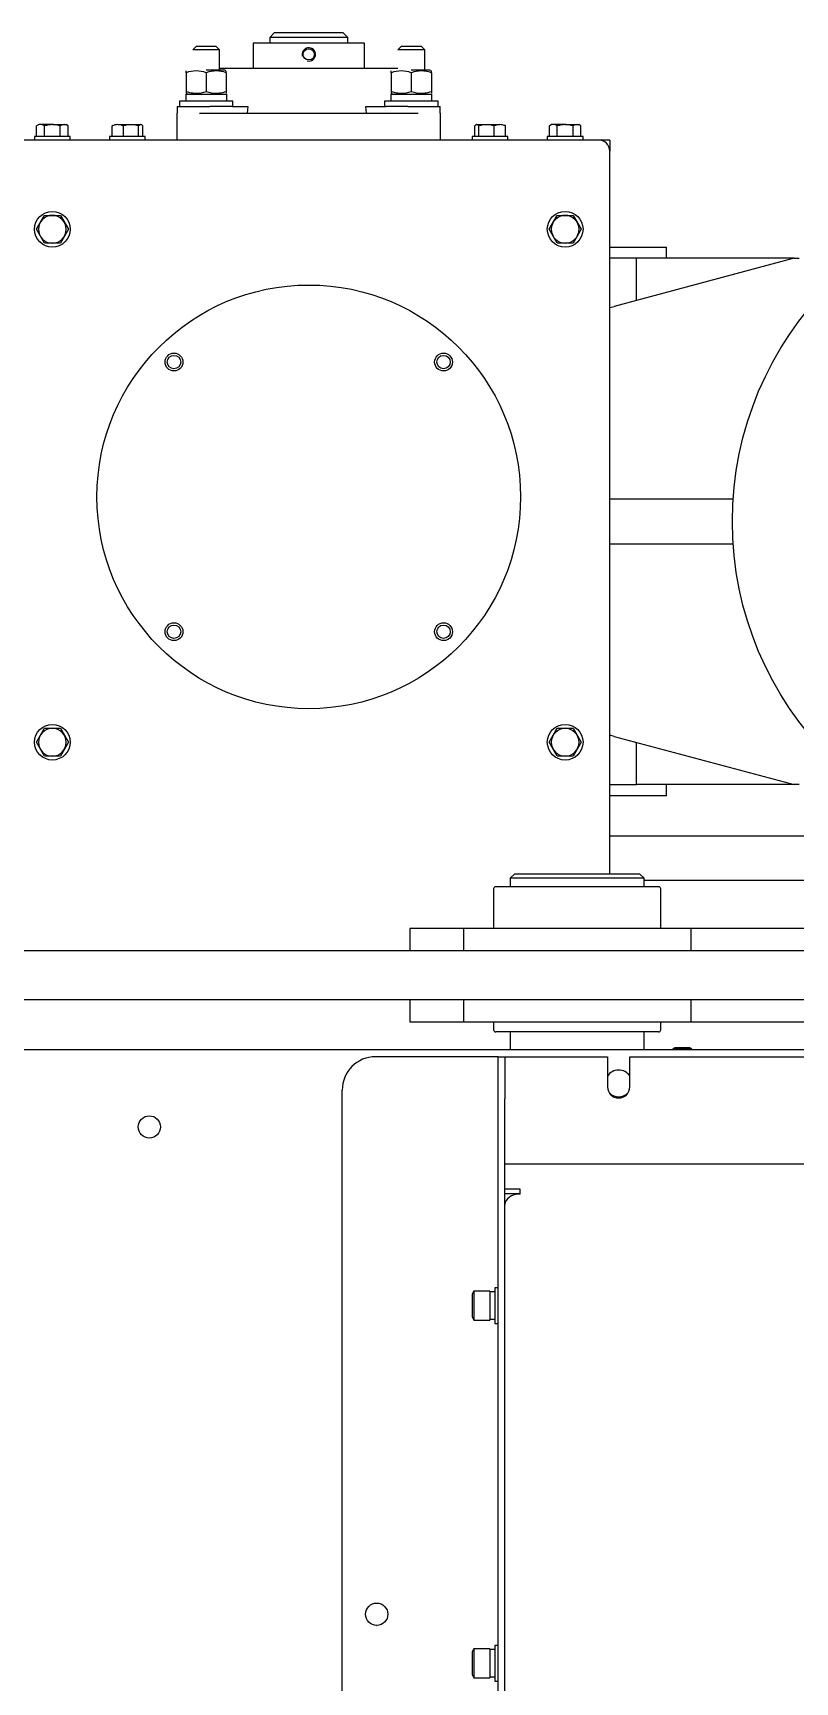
# Model space of a CAD drawing. Extents: x -681219 to -550379, y -242630 to -158199.
# Drawn here: x -584304 to -583962, y -222598 to -221859 of the extents above; entities that cross this region are included whole.
import ezdxf

# ---------------------------------------------------------------- set-up
doc = ezdxf.new("R2010")
doc.units = 0
doc.header["$LTSCALE"] = 1000
doc.linetypes.add('C2', pattern=[17, 14, -1, 1, -1])
for name, color, linetype in [('12020400244', 7, 'CONTINUOUS'), ('AAD0802002', 7, 'CONTINUOUS'), ('AAD0803002', 7, 'CONTINUOUS'), ('AAO0501001', 7, 'CONTINUOUS'), ('AAO0802002', 7, 'CONTINUOUS'), ('BAC1204501', 7, 'CONTINUOUS'), ('DAE09050701', 7, 'CONTINUOUS'), ('DAE09051202', 7, 'CONTINUOUS'), ('FAA00601', 7, 'CONTINUOUS'), ('FAA01201', 7, 'CONTINUOUS'), ('GAB00802', 7, 'CONTINUOUS'), ('GAB01201', 7, 'CONTINUOUS'), ('GAE00802', 7, 'CONTINUOUS'), ('GAE01201', 7, 'CONTINUOUS'), ('GZDH011001581', 7, 'CONTINUOUS'), ('GZDH011001611', 7, 'CONTINUOUS'), ('GZDH011002071', 7, 'CONTINUOUS'), ('GZDH011002122', 7, 'CONTINUOUS'), ('GZDH011027981', 7, 'CONTINUOUS'), ('GZDH011028001', 7, 'CONTINUOUS'), ('GZDH011035041', 7, 'CONTINUOUS'), ('SDZB011070132', 7, 'CONTINUOUS'), ('SDZB011079322', 7, 'CONTINUOUS'), ('中心线', 4, 'C2')]:
    doc.layers.add(name, color=color, linetype=linetype)

# ---------------------------------------------------------------- blocks, each defined once
blk = doc.blocks.new('fushitu')
at = {"layer": '12020400244', "color": 7, "linetype": 'Continuous'}
for p, q in [((-5082, 1662), (-5056.5, 1662)), ((-5076, 1657), (-5082, 1657)), ((-4999.3, 1657), (-5080, 1635.38)), ((-5070, 1657), (-5076, 1657)), ((-5052, 1657), (-5070, 1657)), ((-5070, 1638.06), (-5070, 1657)), ((-5056.5, 1657), (-5056.5, 1662)), ((-4999.3, 1657), (-5052, 1657)), ((-4999.3, 1657), (-4997, 1657)), ((-5082, 1634.84), (-5080, 1635.38)), ((-5080, 1549), (-5082, 1549)), ((-5026.67, 1549), (-5080, 1549)), ((-5082, 1529), (-5080, 1529)), ((-5080, 1529), (-5026.67, 1529)), ((-5080, 1442.62), (-5082, 1443.16)), ((-5080, 1442.62), (-4999.3, 1421)), ((-5070, 1421), (-5070, 1439.94)), ((-5082, 1421), (-5076, 1421)), ((-5076, 1421), (-5070, 1421)), ((-5052, 1421), (-5070, 1421)), ((-5056.5, 1416), (-5056.5, 1421)), ((-4999.3, 1421), (-5052, 1421)), ((-4997, 1421), (-4999.3, 1421)), ((-5056.5, 1416), (-5082, 1416)), ((-5082, 1398), (-4928.18, 1398)), ((-4855.79, 1378), (-5066.61, 1378))]:
    blk.add_line(p, q, dxfattribs=at)
blk.add_circle((-4877, 1539), 150, dxfattribs=at)
at = {"layer": 'AAD0802002', "color": 7, "linetype": 'Continuous'}
for p, q in [((-5339.19, 1670), (-5335.59, 1676.23)), ((-5335.59, 1676.23), (-5332, 1676.23)), ((-5332, 1676.23), (-5328.4, 1676.23)), ((-5328.4, 1676.23), (-5324.81, 1670)), ((-5109.19, 1670), (-5105.59, 1676.23)), ((-5105.59, 1676.23), (-5102, 1676.23)), ((-5102, 1676.23), (-5098.4, 1676.23)), ((-5098.4, 1676.23), (-5094.81, 1670)), ((-5335.59, 1663.77), (-5339.19, 1670)), ((-5332, 1663.77), (-5335.59, 1663.77)), ((-5328.4, 1663.77), (-5332, 1663.77)), ((-5324.81, 1670), (-5328.4, 1663.77)), ((-5105.59, 1663.77), (-5109.19, 1670)), ((-5102, 1663.77), (-5105.59, 1663.77)), ((-5098.4, 1663.77), (-5102, 1663.77)), ((-5094.81, 1670), (-5098.4, 1663.77)), ((-5339.19, 1440), (-5335.59, 1446.23)), ((-5335.59, 1446.23), (-5332, 1446.23)), ((-5332, 1446.23), (-5328.4, 1446.23)), ((-5328.4, 1446.23), (-5324.81, 1440)), ((-5109.19, 1440), (-5105.59, 1446.23)), ((-5105.59, 1446.23), (-5102, 1446.23)), ((-5102, 1446.23), (-5098.4, 1446.23)), ((-5098.4, 1446.23), (-5094.81, 1440)), ((-5335.59, 1433.77), (-5339.19, 1440)), ((-5324.81, 1440), (-5328.4, 1433.77)), ((-5105.59, 1433.77), (-5109.19, 1440)), ((-5094.81, 1440), (-5098.4, 1433.77)), ((-5332, 1433.77), (-5335.59, 1433.77)), ((-5328.4, 1433.77), (-5332, 1433.77)), ((-5102, 1433.77), (-5105.59, 1433.77)), ((-5098.4, 1433.77), (-5102, 1433.77))]:
    blk.add_line(p, q, dxfattribs=at)
for centre, start, end in [((-5332, 1670), 90, 270), ((-5332, 1670), 270, 90), ((-5102, 1670), 90, 270), ((-5102, 1670), 270, 90), ((-5332, 1440), 90, 270), ((-5332, 1440), 270, 90), ((-5102, 1440), 90, 270), ((-5102, 1440), 270, 90)]:
    blk.add_arc(centre, 6.23, start, end, dxfattribs=at)
at = {"layer": 'AAD0803002', "color": 7, "linetype": 'Continuous'}
for p, q in [((-5338.15, 1716.9), (-5339.1, 1716.35)), ((-5339.1, 1711.6), (-5339.1, 1716.35)), ((-5332, 1716.9), (-5338.15, 1716.9)), ((-5335.55, 1711.6), (-5335.55, 1716.35)), ((-5332, 1716.9), (-5325.85, 1716.9)), ((-5328.45, 1711.6), (-5328.45, 1716.35)), ((-5324.9, 1716.35), (-5325.85, 1716.9)), ((-5324.9, 1711.6), (-5324.9, 1716.35)), ((-5305.18, 1711.6), (-5305.18, 1716.35)), ((-5302.66, 1716.9), (-5292.17, 1716.9)), ((-5300.15, 1711.6), (-5300.15, 1716.35)), ((-5293.3, 1711.6), (-5293.3, 1716.35)), ((-5291.46, 1711.6), (-5291.46, 1716.35)), ((-5142.54, 1711.6), (-5142.54, 1716.35)), ((-5141.83, 1716.9), (-5131.34, 1716.9)), ((-5140.7, 1711.6), (-5140.7, 1716.35)), ((-5133.85, 1711.6), (-5133.85, 1716.35)), ((-5128.82, 1711.6), (-5128.82, 1716.35)), ((-5108.15, 1716.9), (-5109.1, 1716.35)), ((-5109.1, 1711.6), (-5109.1, 1716.35)), ((-5102, 1716.9), (-5108.15, 1716.9)), ((-5105.55, 1711.6), (-5105.55, 1716.35)), ((-5102, 1716.9), (-5095.85, 1716.9)), ((-5098.45, 1711.6), (-5098.45, 1716.35)), ((-5094.9, 1716.35), (-5095.85, 1716.9)), ((-5094.9, 1711.6), (-5094.9, 1716.35))]:
    blk.add_line(p, q, dxfattribs=at)
for centre, radius, start, end in [((-5337.32, 1713.73), 3.17, 55.93921, 124.0637), ((-5326.68, 1713.73), 3.17, 55.93602, 124.06107), ((-5302.54, 1710.32), 6.58, 91.08698, 113.59575), ((-5302.79, 1710.31), 6.59, 66.41386, 88.90342), ((-5296.73, 1705.85), 11.04, 71.91159, 108.0869), ((-5137.27, 1705.85), 11.04, 71.91319, 108.08831), ((-5131.21, 1710.31), 6.59, 91.09658, 113.58614), ((-5131.46, 1710.32), 6.58, 66.40425, 88.91302), ((-5107.32, 1713.73), 3.17, 55.93921, 124.0637), ((-5096.68, 1713.73), 3.17, 55.93602, 124.06107)]:
    blk.add_arc(centre, radius, start, end, dxfattribs=at)
for points, knots in [([(-5332, 1716.9), (-5332.6, 1716.9), (-5333.2, 1716.85), (-5334.38, 1716.66), (-5334.97, 1716.52), (-5335.55, 1716.35)], [0, 0, 0, 0, 0.5, 0.5, 1, 1, 1, 1]), ([(-5328.45, 1716.35), (-5329.02, 1716.52), (-5329.61, 1716.65), (-5330.79, 1716.85), (-5331.4, 1716.9), (-5332, 1716.9)], [0, 0, 0, 0, 0.5, 0.5, 1, 1, 1, 1]), ([(-5291.46, 1716.35), (-5291.76, 1716.69), (-5292.06, 1716.9), (-5292.45, 1716.9), (-5292.53, 1716.89), (-5292.69, 1716.84), (-5292.77, 1716.8), (-5293, 1716.66), (-5293.15, 1716.52), (-5293.3, 1716.35)], [0, 0, 0, 0, 0.5, 0.5, 0.625, 0.625, 0.75, 0.75, 1, 1, 1, 1]), ([(-5140.7, 1716.35), (-5141, 1716.69), (-5141.31, 1716.9), (-5141.7, 1716.9), (-5141.78, 1716.89), (-5141.93, 1716.84), (-5142.01, 1716.8), (-5142.24, 1716.66), (-5142.39, 1716.52), (-5142.54, 1716.35)], [0, 0, 0, 0, 0.5, 0.5, 0.625, 0.625, 0.75, 0.75, 1, 1, 1, 1]), ([(-5129.31, 1716.77), (-5129.3, 1716.77), (-5129.29, 1716.76), (-5129.13, 1716.66), (-5128.97, 1716.52), (-5128.82, 1716.35)], [0.7317444, 0.7317444, 0.7317444, 0.7317444, 0.75, 0.75, 1, 1, 1, 1]), ([(-5102, 1716.9), (-5102.6, 1716.9), (-5103.2, 1716.85), (-5104.38, 1716.66), (-5104.97, 1716.52), (-5105.55, 1716.35)], [0, 0, 0, 0, 0.5, 0.5, 1, 1, 1, 1]), ([(-5098.45, 1716.35), (-5099.02, 1716.52), (-5099.61, 1716.65), (-5100.79, 1716.85), (-5101.4, 1716.9), (-5102, 1716.9)], [0, 0, 0, 0, 0.5, 0.5, 1, 1, 1, 1])]:
    blk.add_open_spline(points, degree=3, knots=knots, dxfattribs=at)
blk.add_open_spline([(-5305.18, 1716.35), (-5305.01, 1716.53), (-5304.85, 1716.67), (-5304.69, 1716.77)], degree=3, dxfattribs=at)
at = {"layer": 'AAO0501001', "color": 7, "linetype": 'Continuous'}
for p, q in [((-5052.88, 1303), (-5053.75, 1302.5)), ((-5045.25, 1302.5), (-5053.75, 1302.5)), ((-5053.75, 1302.5), (-5053.75, 1302)), ((-5046.12, 1303), (-5052.88, 1303)), ((-5045.25, 1302.5), (-5046.12, 1303)), ((-5045.25, 1302), (-5045.25, 1302.5))]:
    blk.add_line(p, q, dxfattribs=at)
at = {"layer": 'AAO0802002', "color": 7, "linetype": 'Continuous'}
for p, q in [((-5142.92, 1193.91), (-5143.72, 1192.53)), ((-5143.72, 1192.53), (-5143.72, 1182.3)), ((-5142.92, 1193.91), (-5142.92, 1180.91)), ((-5135.72, 1193.91), (-5142.92, 1193.91)), ((-5135.72, 1193.91), (-5135.72, 1180.91)), ((-5143.72, 1182.3), (-5142.92, 1180.91)), ((-5142.92, 1180.91), (-5135.72, 1180.91)), ((-5142.92, 1033.53), (-5143.72, 1032.14)), ((-5143.72, 1032.14), (-5143.72, 1021.91)), ((-5142.92, 1033.53), (-5142.92, 1020.53)), ((-5135.72, 1033.53), (-5142.92, 1033.53)), ((-5135.72, 1033.53), (-5135.72, 1020.53)), ((-5143.72, 1021.91), (-5142.92, 1020.53)), ((-5142.92, 1020.53), (-5135.72, 1020.53))]:
    blk.add_line(p, q, dxfattribs=at)
at = {"layer": 'BAC1204501', "color": 7, "linetype": 'Continuous'}
for p, q in [((-5267.5, 1752), (-5269, 1750.5)), ((-5257, 1750.5), (-5269, 1750.5)), ((-5258.5, 1752), (-5267.5, 1752)), ((-5257, 1750.5), (-5258.5, 1752)), ((-5257, 1741.4), (-5257, 1750.5)), ((-5175.5, 1752), (-5177, 1750.5)), ((-5165, 1750.5), (-5177, 1750.5)), ((-5166.5, 1752), (-5175.5, 1752)), ((-5165, 1750.5), (-5166.5, 1752)), ((-5165, 1741.4), (-5165, 1750.5))]:
    blk.add_line(p, q, dxfattribs=at)
at = {"layer": 'DAE09050701', "color": 7, "linetype": 'Continuous'}
for p, q in [((-5192, 1753.4), (-5242, 1753.4)), ((-5242, 1753.4), (-5242, 1742)), ((-5192, 1742), (-5192, 1753.4)), ((-5177, 1742), (-5257, 1742)), ((-5276, 1725), (-5261.44, 1725)), ((-5276, 1725), (-5276, 1722)), ((-5251.24, 1725), (-5244.35, 1725)), ((-5244.35, 1725), (-5244.57, 1722)), ((-5191.14, 1722), (-5191.38, 1725)), ((-5191.38, 1725), (-5182.25, 1725)), ((-5172.56, 1725), (-5158, 1725)), ((-5158, 1722), (-5158, 1725)), ((-5276, 1710), (-5276, 1722)), ((-5266, 1722), (-5168, 1722)), ((-5158, 1722), (-5158, 1710))]:
    blk.add_line(p, q, dxfattribs=at)
blk.add_circle((-5217, 1748.4), 2.5, dxfattribs=at)
blk.add_arc((-5217, 1748.4), 3, 255, 195, dxfattribs=at)
at = {"layer": 'DAE09051202', "color": 7, "linetype": 'Continuous'}
for p, q in [((-5134.1, 1374.2), (-5134.1, 1356.5)), ((-5060.12, 1375.2), (-5133.1, 1375.2)), ((-5059.12, 1356.5), (-5059.12, 1374.2)), ((-5147.61, 1356.5), (-5171.61, 1356.5)), ((-5171.61, 1356.5), (-5171.61, 1346.5)), ((-5045.61, 1356.5), (-5147.61, 1356.5)), ((-5147.61, 1356.5), (-5147.61, 1346.5)), ((-4977.61, 1356.5), (-5045.61, 1356.5)), ((-5045.61, 1356.5), (-5045.61, 1346.5)), ((-5171.61, 1324.5), (-5171.61, 1314.5)), ((-5147.61, 1324.5), (-5147.61, 1314.5)), ((-5045.61, 1324.5), (-5045.61, 1314.5)), ((-5147.61, 1314.5), (-5171.61, 1314.5)), ((-5045.61, 1314.5), (-5147.61, 1314.5)), ((-5134.1, 1314.5), (-5134.1, 1311.1)), ((-5060.12, 1310.1), (-5133.1, 1310.1)), ((-5059.12, 1311.1), (-5059.12, 1314.5)), ((-4977.61, 1314.5), (-5045.61, 1314.5))]:
    blk.add_line(p, q, dxfattribs=at)
for centre, start, end in [((-5133.1, 1374.2), 90, 180), ((-5060.12, 1374.2), 0, 90), ((-5133.1, 1311.1), 180, 270), ((-5060.12, 1311.1), 270, 0)]:
    blk.add_arc(centre, 1, start, end, dxfattribs=at)
at = {"layer": 'FAA00601', "color": 7, "linetype": 'Continuous'}
for centre in [(-5277.46, 1610.46), (-5156.54, 1610.46), (-5277.46, 1489.54), (-5156.54, 1489.54)]:
    blk.add_circle(centre, 3, dxfattribs=at)
at = {"layer": 'FAA01201', "color": 7, "linetype": 'Continuous'}
for p, q in [((-5272, 1740.19), (-5272, 1741)), ((-5272, 1740.19), (-5272, 1731.81)), ((-5254.7, 1741.4), (-5263, 1741.4)), ((-5263, 1740.19), (-5263, 1731.81)), ((-5254, 1741), (-5254.7, 1741.4)), ((-5254, 1740.19), (-5254, 1740.93)), ((-5254, 1740.19), (-5254, 1731.81)), ((-5180, 1740.19), (-5180, 1741)), ((-5180, 1740.19), (-5180, 1731.81)), ((-5162.7, 1741.4), (-5171, 1741.4)), ((-5171, 1740.19), (-5171, 1731.81)), ((-5162, 1741), (-5162.7, 1741.4)), ((-5162, 1740.19), (-5162, 1740.93)), ((-5162, 1740.19), (-5162, 1731.81)), ((-5272, 1731.81), (-5272, 1731.07)), ((-5272, 1731), (-5271.3, 1730.6)), ((-5254, 1731.81), (-5254, 1731)), ((-5180, 1731.81), (-5180, 1731.07)), ((-5180, 1731), (-5179.3, 1730.6)), ((-5162, 1731.81), (-5162, 1731))]:
    blk.add_line(p, q, dxfattribs=at)
for centre, start, end in [((-5267.5, 1727.88), 69.91441, 110.08391), ((-5258.5, 1727.88), 69.91615, 110.08553), ((-5175.5, 1727.88), 69.91441, 110.08391), ((-5166.5, 1727.88), 69.91615, 110.08553), ((-5267.5, 1744.12), 249.91615, 290.08553), ((-5267.5, 1744.12), 249.91609, 263.37073), ((-5258.5, 1744.12), 249.91441, 290.08391), ((-5258.5, 1744.12), 276.66112, 290.08385), ((-5175.5, 1744.12), 249.91615, 290.08553), ((-5175.5, 1744.12), 249.91609, 263.37073), ((-5166.5, 1744.12), 249.91441, 290.08391), ((-5166.5, 1744.12), 276.66112, 290.08385)]:
    blk.add_arc(centre, 13.1, start, end, dxfattribs=at)
at = {"layer": 'GAB00802', "color": 7, "linetype": 'Continuous'}
for p, q in [((-5324, 1711.6), (-5340, 1711.6)), ((-5340, 1711.6), (-5340, 1710)), ((-5324, 1710), (-5324, 1711.6)), ((-5290.32, 1711.6), (-5306.32, 1711.6)), ((-5306.32, 1711.6), (-5306.32, 1710)), ((-5290.32, 1710), (-5290.32, 1711.6)), ((-5127.68, 1711.6), (-5143.68, 1711.6)), ((-5143.68, 1711.6), (-5143.68, 1710)), ((-5127.68, 1710), (-5127.68, 1711.6)), ((-5094, 1711.6), (-5110, 1711.6)), ((-5110, 1711.6), (-5110, 1710)), ((-5094, 1710), (-5094, 1711.6)), ((-5133.62, 1195.41), (-5133.62, 1179.41)), ((-5132.02, 1195.41), (-5133.62, 1195.41)), ((-5133.62, 1179.41), (-5132.02, 1179.41)), ((-5133.62, 1035.03), (-5133.62, 1019.03)), ((-5132.02, 1035.03), (-5133.62, 1035.03)), ((-5133.62, 1019.03), (-5132.02, 1019.03))]:
    blk.add_line(p, q, dxfattribs=at)
for centre in [(-5332, 1670), (-5102, 1670), (-5332, 1440), (-5102, 1440)]:
    blk.add_circle(centre, 8, dxfattribs=at)
at = {"layer": 'GAB01201', "color": 7, "linetype": 'Continuous'}
for p, q in [((-5251, 1727.5), (-5275, 1727.5)), ((-5275, 1727.5), (-5275, 1725)), ((-5251.24, 1725), (-5261.44, 1725)), ((-5251, 1725), (-5251, 1727.5)), ((-5159, 1727.5), (-5183, 1727.5)), ((-5183, 1727.5), (-5183, 1725)), ((-5172.56, 1725), (-5182.25, 1725)), ((-5159, 1725), (-5159, 1727.5))]:
    blk.add_line(p, q, dxfattribs=at)
at = {"layer": 'GAE00802', "color": 7, "linetype": 'Continuous'}
for p, q in [((-5133.62, 1193.56), (-5135.72, 1193.56)), ((-5135.72, 1181.26), (-5133.62, 1181.26)), ((-5133.62, 1033.18), (-5135.72, 1033.18)), ((-5135.72, 1020.88), (-5133.62, 1020.88))]:
    blk.add_line(p, q, dxfattribs=at)
at = {"layer": 'GAE01201', "color": 7, "linetype": 'Continuous'}
for p, q in [((-5272.2, 1730.6), (-5253.8, 1730.6)), ((-5272.2, 1730.6), (-5272.2, 1727.5)), ((-5253.8, 1727.5), (-5253.8, 1730.6)), ((-5180.2, 1730.6), (-5161.8, 1730.6)), ((-5180.2, 1730.6), (-5180.2, 1727.5)), ((-5161.8, 1727.5), (-5161.8, 1730.6))]:
    blk.add_line(p, q, dxfattribs=at)
at = {"layer": 'GZDH011001581', "color": 7, "linetype": 'Continuous'}
for p, q in [((-4605, 1346.5), (-5445, 1346.5)), ((-4605, 1324.5), (-5445, 1324.5))]:
    blk.add_line(p, q, dxfattribs=at)
at = {"layer": 'GZDH011001611', "color": 7, "linetype": 'Continuous'}
for p, q in [((-5124.61, 1381), (-5126.61, 1379)), ((-5066.61, 1379), (-5126.61, 1379)), ((-5126.61, 1379), (-5126.61, 1375.2)), ((-5124.61, 1381), (-5068.61, 1381)), ((-5066.61, 1379), (-5068.61, 1381)), ((-5066.61, 1375.2), (-5066.61, 1379)), ((-5126.61, 1310.1), (-5126.61, 1302)), ((-5066.61, 1302), (-5066.61, 1310.1))]:
    blk.add_line(p, q, dxfattribs=at)
at = {"layer": 'GZDH011002071', "color": 7, "linetype": 'Continuous'}
for q in [(-5087, 1710), (-5082, 1705)]:
    blk.add_line((-5082, 1710), q, dxfattribs=at)
at = {"layer": 'GZDH011002122', "color": 7, "linetype": 'Continuous'}
for p, q in [((-5232.5, 1758), (-5234.5, 1756)), ((-5199.5, 1756), (-5234.5, 1756)), ((-5234.5, 1756), (-5234.5, 1753.4)), ((-5201.5, 1758), (-5232.5, 1758)), ((-5199.5, 1756), (-5201.5, 1758)), ((-5199.5, 1753.4), (-5199.5, 1756))]:
    blk.add_line(p, q, dxfattribs=at)
at = {"layer": 'GZDH011027981', "color": 7, "linetype": 'Continuous'}
for p, q in [((-5087, 1710), (-5347, 1710)), ((-5082, 1381), (-5082, 1705))]:
    blk.add_line(p, q, dxfattribs=at)
blk.add_arc((-5087, 1705), 5, 0, 90, dxfattribs=at)
at = {"layer": 'GZDH011028001', "color": 7, "linetype": 'Continuous'}
for centre, radius in [((-5217, 1550), 95), ((-5277.46, 1610.46), 4), ((-5156.54, 1610.46), 4), ((-5277.46, 1489.54), 4), ((-5156.54, 1489.54), 4)]:
    blk.add_circle(centre, radius, dxfattribs=at)
at = {"layer": 'GZDH011035041', "color": 7, "linetype": 'Continuous'}
blk.add_line((-4003.5, 1302), (-6000.9, 1302), dxfattribs=at)
blk.add_circle((-5288.5, 1267.5), 5, dxfattribs=at)
for centre, start, end in [((-5078, 1287), 33.82125, 146.70847), ((-5078, 1287), 226.81345, 312.01536), ((-5186.5, 1050), 268.31988, 269.92342)]:
    blk.add_arc(centre, 6, start, end, dxfattribs=at)
at = {"layer": 'SDZB011070132', "color": 7, "linetype": 'Continuous'}
for p, q in [((-5129.02, 1299), (-5083.02, 1299)), ((-5083.02, 1299), (-5083.02, 1285.5)), ((-5073.02, 1299), (-4883.02, 1299)), ((-5073.02, 1285.5), (-5073.02, 1299)), ((-5129.02, 1251), (-4627.02, 1251)), ((-5122.22, 1239.57), (-5129.02, 1239.57)), ((-5122.22, 1237.51), (-5129.02, 1237.51)), ((-5122.22, 1237.38), (-5122.22, 1239.57))]:
    blk.add_line(p, q, dxfattribs=at)
blk.add_arc((-5078.02, 1285.5), 5, 180, 0, dxfattribs=at)
blk.add_ellipse((-5122.22, 1232.73), major_axis=(-6.8, 0), ratio=0.684547, start_param=4.712389, end_param=6.283185, dxfattribs=at)
at = {"layer": 'SDZB011079322', "color": 7, "linetype": 'Continuous'}
for p, q in [((-5135.82, 1299), (-5187.02, 1299)), ((-5132.02, 1299), (-5135.82, 1299)), ((-5132.02, 1280.07), (-5132.02, 1299)), ((-5132.02, 1299), (-5129.02, 1299)), ((-5129.02, 1299), (-5129.02, 1280.07)), ((-5202.02, 329), (-5202.02, 1284)), ((-5132.02, 356.24), (-5132.02, 1280.07)), ((-5129.02, 356.24), (-5129.02, 1280.07))]:
    blk.add_line(p, q, dxfattribs=at)
blk.add_circle((-5186.52, 1049), 5, dxfattribs=at)
blk.add_arc((-5187.02, 1284), 15, 90, 180, dxfattribs=at)

msp = doc.modelspace()

# ---------------------------------------------------------------- block references
at = {"layer": '中心线'}
msp.add_blockref('fushitu', (-578962.82, -223616.6983), dxfattribs=at)

doc.saveas('drawing.dxf')
